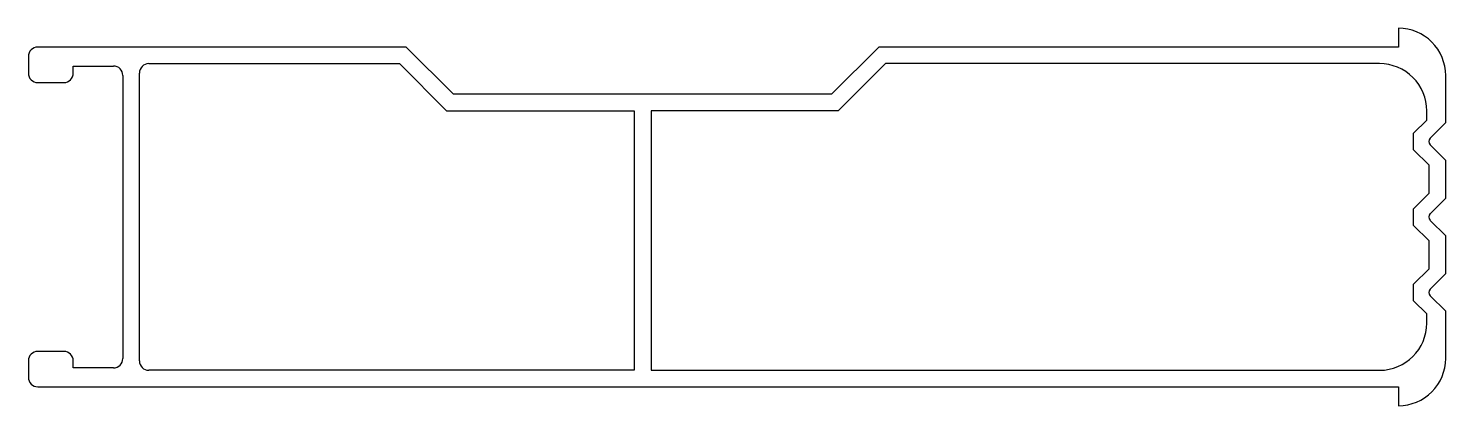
# Model space of a CAD drawing. Extents: x 1236 to 1386, y 531 to 571.
import ezdxf

# ---------------------------------------------------------------- set-up
doc = ezdxf.new("R2010")
doc.units = 0
doc.layers.get('0').update_dxf_attribs({"linetype": 'CONTINUOUS'})

msp = doc.modelspace()

# ---------------------------------------------------------------- linework, layer by layer
for p, q in [((1380.53, 570.69), (1380.53, 568.69)), ((1275.53, 568.69), (1236.53, 568.69)), ((1280.53, 563.69), (1275.53, 568.69)), ((1325.53, 568.69), (1320.53, 563.69)), ((1380.53, 568.69), (1325.53, 568.69)), ((1235.53, 567.69), (1235.53, 565.94)), ((1240.28, 566.69), (1244.53, 566.69)), ((1240.28, 565.94), (1240.28, 566.69)), ((1245.53, 565.69), (1245.53, 535.69)), ((1247.28, 535.44), (1247.28, 565.94)), ((1248.28, 566.94), (1274.8, 566.94)), ((1274.8, 566.94), (1279.8, 561.94)), ((1326.25, 566.94), (1321.25, 561.94)), ((1378.53, 566.94), (1326.25, 566.94)), ((1385.53, 560.69), (1385.53, 565.69)), ((1236.53, 564.94), (1239.28, 564.94)), ((1320.53, 563.69), (1280.53, 563.69)), ((1279.8, 561.94), (1299.63, 561.94)), ((1299.63, 561.94), (1299.63, 534.44)), ((1301.43, 561.94), (1301.43, 534.44)), ((1321.25, 561.94), (1301.43, 561.94)), ((1383.53, 560.95), (1383.53, 561.94)), ((1382.14, 559.57), (1383.53, 560.95)), ((1382.14, 557.8), (1382.14, 559.57)), ((1383.88, 559.04), (1385.53, 560.69)), ((1385.53, 556.69), (1383.88, 558.33)), ((1383.78, 556.17), (1382.14, 557.8)), ((1385.53, 552.69), (1385.53, 556.69)), ((1383.78, 553.2), (1383.78, 556.17)), ((1382.14, 551.57), (1383.78, 553.2)), ((1383.88, 551.04), (1385.53, 552.69)), ((1382.14, 549.8), (1382.14, 551.57)), ((1383.78, 548.17), (1382.14, 549.8)), ((1385.53, 548.69), (1383.88, 550.33)), ((1383.78, 545.2), (1383.78, 548.17)), ((1385.53, 544.69), (1385.53, 548.69)), ((1382.14, 543.57), (1383.78, 545.2)), ((1383.88, 543.04), (1385.53, 544.69)), ((1382.14, 541.8), (1382.14, 543.57)), ((1383.53, 540.42), (1382.14, 541.8)), ((1385.53, 540.69), (1383.88, 542.33)), ((1383.53, 539.44), (1383.53, 540.42)), ((1385.53, 535.69), (1385.53, 540.69)), ((1239.28, 536.44), (1236.53, 536.44)), ((1235.53, 535.44), (1235.53, 533.69)), ((1240.28, 534.69), (1240.28, 535.44)), ((1244.53, 534.69), (1240.28, 534.69)), ((1299.63, 534.44), (1248.28, 534.44)), ((1301.43, 534.44), (1378.53, 534.44)), ((1236.53, 532.69), (1380.53, 532.69)), ((1380.53, 532.69), (1380.53, 530.69))]:
    msp.add_line(p, q)
for centre, radius, start, end in [((1380.53, 565.69), 5, 360, 90.0001), ((1236.51, 567.71), 0.978, 88.6938, 181.3062), ((1236.53, 565.94), 1, 180.0098, 269.9968), ((1239.28, 565.94), 1, 270, 0), ((1244.53, 565.69), 1, 0, 90), ((1248.28, 565.94), 1, 90, 180), ((1378.53, 561.94), 5, 359.9998, 90.0001), ((1384.23, 558.69), 0.5, 135, 225), ((1384.23, 550.69), 0.5, 135.0052, 225.0001), ((1384.23, 542.69), 0.5, 135, 225), ((1378.53, 539.44), 5, 270, 359.9999), ((1236.53, 535.44), 1, 90.0032, 179.9902), ((1239.27, 535.43), 1.01, 0.308, 89.6525), ((1244.53, 535.69), 1, 270, 360), ((1380.53, 535.69), 5, 269.9999, 360), ((1248.28, 535.44), 1, 180, 270), ((1236.53, 533.69), 1, 180.0162, 270.0234)]:
    msp.add_arc(centre, radius, start, end)

doc.saveas('drawing.dxf')
